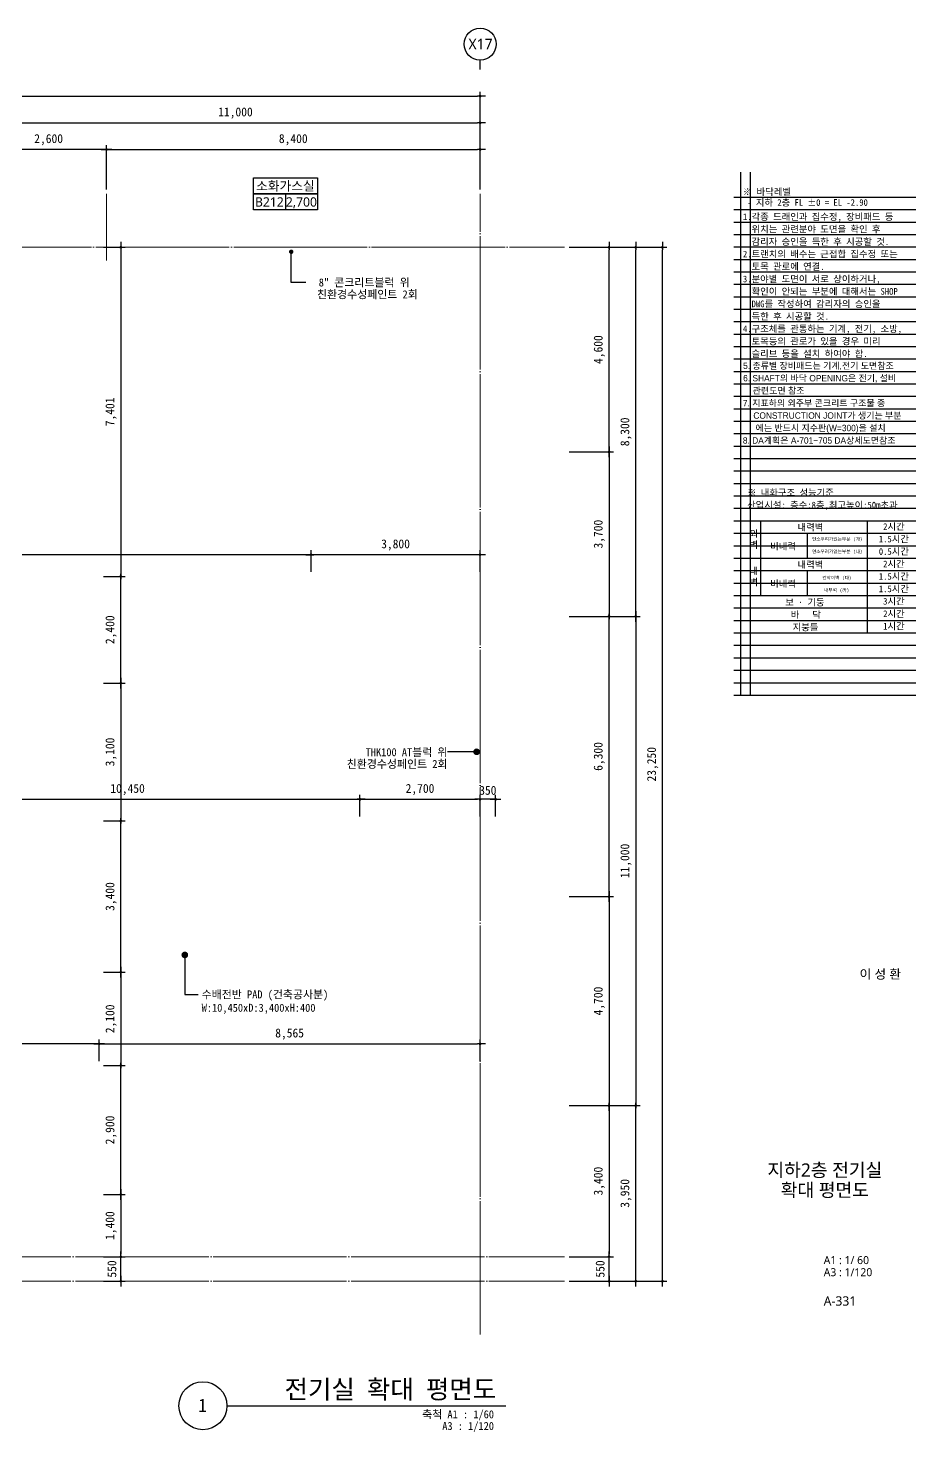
# Model space of a CAD drawing. Header units: inches. Extents: x 2004 to 150234, y 6875187 to 6994525.
# Drawn here: x 29472 to 49434, y 6962955 to 6994525 of the extents above; entities that cross this region are included whole.
import ezdxf
from ezdxf.enums import TextEntityAlignment as Align

# ---------------------------------------------------------------- set-up
doc = ezdxf.new("R2010")
doc.units = ezdxf.units.IN
doc.header["$MEASUREMENT"] = 0
doc.linetypes.add('CEN', pattern=[62, 60, -1, 0, -1])
doc.layers.get('0').update_dxf_attribs({"linetype": 'CONTINUOUS'})
for name, color, linetype, lineweight in [('A-AXIS-BUBL', 7, 'CONTINUOUS', 25), ('A-AXIS-LINE', 1, 'CEN', 15), ('A-BORD-TEXT', 3, 'CONTINUOUS', 25), ('A-DIMS', 7, 'CONTINUOUS', 25), ('A-MKXS-LEAD', 7, 'CONTINUOUS', 25), ('A-MKXX-NAME', 3, 'CONTINUOUS', 25), ('A-MKXX-SYMB', 7, 'CONTINUOUS', 25), ('A-XXXX-SYMB', 7, 'CONTINUOUS', 25), ('A-XXXX-TXT1', 3, 'CONTINUOUS', 25), ('A-XXXX-TXT2', 3, 'CONTINUOUS', 25)]:
    doc.layers.add(name, color=color, linetype=linetype, lineweight=lineweight)
doc.layers.add('A-XXXX-NPLT', color=144, linetype='CONTINUOUS', plot=False)
doc.layers.add('T', color=3, linetype='CONTINUOUS')
doc.styles.add('HY울릉도L', font='H2GTRE.TTF')
doc.styles.add('돋움체', font='')
doc.styles.add('돋음', font='')
doc.styles.add('맑은 고딕', font='malgun.ttf')
doc.styles.add('맑은고딕', font='malgun.ttf')
doc.styles.get('돋움체').set_extended_font_data('DotumChe')
doc.styles.get('돋음').set_extended_font_data('Dotum')
doc.dimstyles.new('CDIM', dxfattribs={"dimtxt": 2, "dimasz": 0.6, "dimexe": 1, "dimexo": 1, "dimgap": 1, "dimtad": 1, "dimdec": 0, "dimrnd": 0.5, "dimzin": 0, "dimdsep": 32, "dimlunit": 6, "dimtxsty": 'HY울릉도L', "dimblk1": '_CIDOT', "dimblk2": '_CIDOT', "dimsah": 1, "dimcen": 4.5, "dimclrd": 2, "dimclre": 2, "dimclrt": 7, "dimadec": 0, "dimazin": 0, "dimtfac": 1, "dimtdec": 0, "dimtix": 1, "dimtmove": 2, "dimatfit": 1, "dimldrblk": '_CIDOT', "dimfxl": 1, "dimtolj": 1, "dimtzin": 0, "dimlwd": -1, "dimarcsym": 0})

# ---------------------------------------------------------------- blocks, each defined once
blk = doc.blocks.new('NOTE')
at = {"layer": 'A-XXXX-NPLT'}
for p, q in [((1010660, 179733), (1010660, 175813)), ((1010734, 175813), (1010734, 179733)), ((1010610, 179546), (1011975, 179546)), ((1010610, 179453), (1011975, 179453)), ((1010610, 179359), (1011975, 179359)), ((1010610, 179266), (1011975, 179266)), ((1010610, 179173), (1011975, 179173)), ((1010610, 179079), (1011975, 179079)), ((1010610, 178986), (1011975, 178986)), ((1010610, 178893), (1011975, 178893)), ((1010610, 178799), (1011975, 178799)), ((1010610, 178706), (1011975, 178706)), ((1010610, 178613), (1011975, 178613)), ((1010610, 178519), (1011975, 178519)), ((1010610, 178426), (1011975, 178426)), ((1010610, 178333), (1011975, 178333)), ((1010610, 178239), (1011975, 178239)), ((1010610, 178146), (1011975, 178146)), ((1010610, 178053), (1011975, 178053)), ((1010610, 177959), (1011975, 177959)), ((1010610, 177866), (1011975, 177866)), ((1010610, 177773), (1011975, 177773)), ((1010610, 177679), (1011975, 177679)), ((1010610, 177586), (1011975, 177586)), ((1010610, 177493), (1011975, 177493)), ((1010610, 177399), (1011975, 177399)), ((1010610, 177306), (1011975, 177306)), ((1010610, 177213), (1011975, 177213)), ((1010610, 177119), (1011975, 177119)), ((1010610, 177026), (1011975, 177026)), ((1010610, 176933), (1011975, 176933)), ((1010610, 176839), (1011975, 176839)), ((1010610, 176746), (1011975, 176746)), ((1010610, 176653), (1011975, 176653)), ((1010610, 176559), (1011975, 176559)), ((1010610, 176466), (1011975, 176466)), ((1010610, 176373), (1011975, 176373)), ((1010610, 176279), (1011975, 176279)), ((1010610, 176186), (1011975, 176186)), ((1010610, 176093), (1011975, 176093)), ((1010610, 175999), (1011975, 175999)), ((1010610, 175906), (1011975, 175906)), ((1010610, 175813), (1011975, 175813))]:
    blk.add_line(p, q, dxfattribs=at)
blk = doc.blocks.new('_CIDOT')
at = {"color": 0, "linetype": 'ByBlock'}
blk.add_line((2, 0), (-1, 0), dxfattribs=at)
at = {"color": 0, "linetype": 'ByBlock', "const_width": 0.5}
blk.add_lwpolyline([(-0.25, 0, 1), (0.25, 0, 1)], format="xyb", close=True, dxfattribs=at)
blk = doc.blocks.new('*D8')
at = {"layer": 'A-DIMS', "lineweight": -2, "transparency": 16777216}
for p, q in [((7634, 6990895), (7634, 6993095)), ((39634, 6990895), (39634, 6993095))]:
    blk.add_line(p, q, dxfattribs=at)
at = {"layer": 'A-DIMS', "transparency": 16777216}
blk.add_line((7694, 6992995), (39574, 6992995), dxfattribs=at)
at = {"layer": 'A-DIMS', "transparency": 16777216, "xscale": 60, "yscale": 60, "zscale": 60, "rotation": 180}
blk.add_blockref('_CIDOT', (7634, 6992995), dxfattribs=at)
at = {"layer": 'A-DIMS', "transparency": 16777216, "xscale": 60, "yscale": 60, "zscale": 60}
blk.add_blockref('_CIDOT', (39634, 6992995), dxfattribs=at)
at = {"layer": 'A-DIMS', "color": 3, "transparency": 16777216, "insert": (23634, 6993214), "char_height": 200, "attachment_point": 5, "style": '돋움체'}
blk.add_mtext('\\A1;32,000', dxfattribs=at)
blk = doc.blocks.new('*D13')
at = {"layer": 'A-DIMS', "lineweight": -2, "transparency": 16777216}
for p, q in [((28634, 6990895), (28634, 6991895)), ((31234, 6990895), (31234, 6991895))]:
    blk.add_line(p, q, dxfattribs=at)
at = {"layer": 'A-DIMS', "transparency": 16777216}
blk.add_line((31174, 6991795), (28694, 6991795), dxfattribs=at)
at = {"layer": 'A-DIMS', "transparency": 16777216, "xscale": 60, "yscale": 60, "zscale": 60, "rotation": 180}
blk.add_blockref('_CIDOT', (28634, 6991795), dxfattribs=at)
at = {"layer": 'A-DIMS', "transparency": 16777216, "xscale": 60, "yscale": 60, "zscale": 60}
blk.add_blockref('_CIDOT', (31234, 6991795), dxfattribs=at)
at = {"layer": 'A-DIMS', "color": 3, "transparency": 16777216, "insert": (29934, 6992014), "char_height": 200, "attachment_point": 5, "style": '돋움체'}
blk.add_mtext('\\A1;2,600', dxfattribs=at)
blk = doc.blocks.new('*D14')
at = {"layer": 'A-DIMS', "lineweight": -2, "transparency": 16777216}
for p, q in [((31234, 6990895), (31234, 6991895)), ((39634, 6990895), (39634, 6991895))]:
    blk.add_line(p, q, dxfattribs=at)
at = {"layer": 'A-DIMS', "transparency": 16777216}
blk.add_line((31294, 6991795), (39574, 6991795), dxfattribs=at)
at = {"layer": 'A-DIMS', "transparency": 16777216, "xscale": 60, "yscale": 60, "zscale": 60, "rotation": 180}
blk.add_blockref('_CIDOT', (31234, 6991795), dxfattribs=at)
at = {"layer": 'A-DIMS', "transparency": 16777216, "xscale": 60, "yscale": 60, "zscale": 60}
blk.add_blockref('_CIDOT', (39634, 6991795), dxfattribs=at)
at = {"layer": 'A-DIMS', "color": 3, "transparency": 16777216, "insert": (35434, 6992014), "char_height": 200, "attachment_point": 5, "style": '돋움체'}
blk.add_mtext('\\A1;8,400', dxfattribs=at)
blk = doc.blocks.new('*D18')
at = {"layer": 'A-DIMS', "lineweight": -2, "transparency": 16777216}
for p, q in [((28634, 6990895), (28634, 6992495)), ((39634, 6990895), (39634, 6992495))]:
    blk.add_line(p, q, dxfattribs=at)
at = {"layer": 'A-DIMS', "transparency": 16777216}
blk.add_line((28694, 6992395), (39574, 6992395), dxfattribs=at)
at = {"layer": 'A-DIMS', "transparency": 16777216, "xscale": 60, "yscale": 60, "zscale": 60, "rotation": 180}
blk.add_blockref('_CIDOT', (28634, 6992395), dxfattribs=at)
at = {"layer": 'A-DIMS', "transparency": 16777216, "xscale": 60, "yscale": 60, "zscale": 60}
blk.add_blockref('_CIDOT', (39634, 6992395), dxfattribs=at)
at = {"layer": 'A-DIMS', "color": 3, "transparency": 16777216, "insert": (34134, 6992614), "char_height": 200, "attachment_point": 5, "style": '돋움체'}
blk.add_mtext('\\A1;11,000', dxfattribs=at)
blk = doc.blocks.new('*D36')
at = {"layer": 'A-DIMS', "lineweight": -2, "transparency": 16777216}
for p, q in [((31170, 6989595), (31657, 6989595)), ((31170, 6982195), (31657, 6982195))]:
    blk.add_line(p, q, dxfattribs=at)
at = {"layer": 'A-DIMS', "transparency": 16777216}
blk.add_line((31557, 6989535), (31557, 6982255), dxfattribs=at)
at = {"layer": 'A-DIMS', "transparency": 16777216, "xscale": 60, "yscale": 60, "zscale": 60}
for p, rotation in [((31557, 6989595), 90), ((31557, 6982195), 270)]:
    blk.add_blockref('_CIDOT', p, dxfattribs=dict(at, rotation=rotation))
at = {"layer": 'A-DIMS', "color": 3, "transparency": 16777216, "insert": (31338, 6985895), "char_height": 200, "attachment_point": 5, "rotation": 90, "style": '돋움체'}
blk.add_mtext('\\A1;7,401', dxfattribs=at)
blk = doc.blocks.new('*D37')
at = {"layer": 'A-DIMS', "lineweight": -2, "transparency": 16777216}
for p, q in [((31170, 6982195), (31657, 6982195)), ((31170, 6979795), (31657, 6979795))]:
    blk.add_line(p, q, dxfattribs=at)
at = {"layer": 'A-DIMS', "transparency": 16777216}
blk.add_line((31557, 6979855), (31557, 6982135), dxfattribs=at)
at = {"layer": 'A-DIMS', "transparency": 16777216, "xscale": 60, "yscale": 60, "zscale": 60}
for p, rotation in [((31557, 6982195), 90), ((31557, 6979795), 270)]:
    blk.add_blockref('_CIDOT', p, dxfattribs=dict(at, rotation=rotation))
at = {"layer": 'A-DIMS', "color": 3, "transparency": 16777216, "insert": (31338, 6980995), "char_height": 200, "attachment_point": 5, "rotation": 90, "style": '돋움체'}
blk.add_mtext('\\A1;2,400', dxfattribs=at)
blk = doc.blocks.new('*D38')
at = {"layer": 'A-DIMS', "lineweight": -2, "transparency": 16777216}
for p, q in [((31170, 6979795), (31657, 6979795)), ((31170, 6976695), (31657, 6976695))]:
    blk.add_line(p, q, dxfattribs=at)
at = {"layer": 'A-DIMS', "transparency": 16777216}
blk.add_line((31557, 6979735), (31557, 6976755), dxfattribs=at)
at = {"layer": 'A-DIMS', "transparency": 16777216, "xscale": 60, "yscale": 60, "zscale": 60}
for p, rotation in [((31557, 6979795), 90), ((31557, 6976695), 270)]:
    blk.add_blockref('_CIDOT', p, dxfattribs=dict(at, rotation=rotation))
at = {"layer": 'A-DIMS', "color": 3, "transparency": 16777216, "insert": (31338, 6978245), "char_height": 200, "attachment_point": 5, "rotation": 90, "style": '돋움체'}
blk.add_mtext('\\A1;3,100', dxfattribs=at)
blk = doc.blocks.new('*D39')
at = {"layer": 'A-DIMS', "lineweight": -2, "transparency": 16777216}
for p, q in [((31170, 6976695), (31657, 6976695)), ((31170, 6973295), (31657, 6973295))]:
    blk.add_line(p, q, dxfattribs=at)
at = {"layer": 'A-DIMS', "transparency": 16777216}
blk.add_line((31557, 6973355), (31557, 6976635), dxfattribs=at)
at = {"layer": 'A-DIMS', "transparency": 16777216, "xscale": 60, "yscale": 60, "zscale": 60}
for p, rotation in [((31557, 6976695), 90), ((31557, 6973295), 270)]:
    blk.add_blockref('_CIDOT', p, dxfattribs=dict(at, rotation=rotation))
at = {"layer": 'A-DIMS', "color": 3, "transparency": 16777216, "insert": (31338, 6974995), "char_height": 200, "attachment_point": 5, "rotation": 90, "style": '돋움체'}
blk.add_mtext('\\A1;3,400', dxfattribs=at)
blk = doc.blocks.new('*D40')
at = {"layer": 'A-DIMS', "lineweight": -2, "transparency": 16777216}
for p, q in [((31170, 6973295), (31657, 6973295)), ((31170, 6971195), (31657, 6971195))]:
    blk.add_line(p, q, dxfattribs=at)
at = {"layer": 'A-DIMS', "transparency": 16777216}
blk.add_line((31557, 6973235), (31557, 6971255), dxfattribs=at)
at = {"layer": 'A-DIMS', "transparency": 16777216, "xscale": 60, "yscale": 60, "zscale": 60}
for p, rotation in [((31557, 6973295), 90), ((31557, 6971195), 270)]:
    blk.add_blockref('_CIDOT', p, dxfattribs=dict(at, rotation=rotation))
at = {"layer": 'A-DIMS', "color": 3, "transparency": 16777216, "insert": (31338, 6972245), "char_height": 200, "attachment_point": 5, "rotation": 90, "style": '돋움체'}
blk.add_mtext('\\A1;2,100', dxfattribs=at)
blk = doc.blocks.new('*D41')
at = {"layer": 'A-DIMS', "lineweight": -2, "transparency": 16777216}
for p, q in [((31170, 6971195), (31657, 6971195)), ((31170, 6968295), (31657, 6968295))]:
    blk.add_line(p, q, dxfattribs=at)
at = {"layer": 'A-DIMS', "transparency": 16777216}
blk.add_line((31557, 6968355), (31557, 6971135), dxfattribs=at)
at = {"layer": 'A-DIMS', "transparency": 16777216, "xscale": 60, "yscale": 60, "zscale": 60}
for p, rotation in [((31557, 6971195), 90), ((31557, 6968295), 270)]:
    blk.add_blockref('_CIDOT', p, dxfattribs=dict(at, rotation=rotation))
at = {"layer": 'A-DIMS', "color": 3, "transparency": 16777216, "insert": (31338, 6969745), "char_height": 200, "attachment_point": 5, "rotation": 90, "style": '돋움체'}
blk.add_mtext('\\A1;2,900', dxfattribs=at)
blk = doc.blocks.new('*D42')
at = {"layer": 'A-DIMS', "lineweight": -2, "transparency": 16777216}
for p, q in [((31170, 6968295), (31657, 6968295)), ((31170, 6966895), (31657, 6966895))]:
    blk.add_line(p, q, dxfattribs=at)
at = {"layer": 'A-DIMS', "transparency": 16777216}
blk.add_line((31557, 6968235), (31557, 6966955), dxfattribs=at)
at = {"layer": 'A-DIMS', "transparency": 16777216, "xscale": 60, "yscale": 60, "zscale": 60}
for p, rotation in [((31557, 6968295), 90), ((31557, 6966895), 270)]:
    blk.add_blockref('_CIDOT', p, dxfattribs=dict(at, rotation=rotation))
at = {"layer": 'A-DIMS', "color": 3, "transparency": 16777216, "insert": (31338, 6967595), "char_height": 200, "attachment_point": 5, "rotation": 90, "style": '돋움체'}
blk.add_mtext('\\A1;1,400', dxfattribs=at)
blk = doc.blocks.new('*D43')
at = {"layer": 'A-DIMS', "lineweight": -2, "transparency": 16777216}
for p, q in [((10234, 6982295), (10234, 6982782)), ((35834, 6982295), (35834, 6982782))]:
    blk.add_line(p, q, dxfattribs=at)
at = {"layer": 'A-DIMS', "transparency": 16777216}
blk.add_line((35774, 6982682), (10294, 6982682), dxfattribs=at)
at = {"layer": 'A-DIMS', "transparency": 16777216, "xscale": 60, "yscale": 60, "zscale": 60, "rotation": 180}
blk.add_blockref('_CIDOT', (10234, 6982682), dxfattribs=at)
at = {"layer": 'A-DIMS', "transparency": 16777216, "xscale": 60, "yscale": 60, "zscale": 60}
blk.add_blockref('_CIDOT', (35834, 6982682), dxfattribs=at)
at = {"layer": 'A-DIMS', "color": 3, "transparency": 16777216, "insert": (23034, 6982901), "char_height": 200, "attachment_point": 5, "style": '돋움체'}
blk.add_mtext('\\A1;25,600', dxfattribs=at)
blk = doc.blocks.new('*D44')
at = {"layer": 'A-DIMS', "lineweight": -2, "transparency": 16777216}
for p, q in [((35834, 6982295), (35834, 6982782)), ((39634, 6982295), (39634, 6982782))]:
    blk.add_line(p, q, dxfattribs=at)
at = {"layer": 'A-DIMS', "transparency": 16777216}
blk.add_line((39574, 6982682), (35894, 6982682), dxfattribs=at)
at = {"layer": 'A-DIMS', "transparency": 16777216, "xscale": 60, "yscale": 60, "zscale": 60, "rotation": 180}
blk.add_blockref('_CIDOT', (35834, 6982682), dxfattribs=at)
at = {"layer": 'A-DIMS', "transparency": 16777216, "xscale": 60, "yscale": 60, "zscale": 60}
blk.add_blockref('_CIDOT', (39634, 6982682), dxfattribs=at)
at = {"layer": 'A-DIMS', "color": 3, "transparency": 16777216, "insert": (37734, 6982901), "char_height": 200, "attachment_point": 5, "style": '돋움체'}
blk.add_mtext('\\A1;3,800', dxfattribs=at)
blk = doc.blocks.new('*D46')
at = {"layer": 'A-DIMS', "lineweight": -2, "transparency": 16777216}
for p, q in [((10919, 6971295), (10919, 6971782)), ((31069, 6971295), (31069, 6971782))]:
    blk.add_line(p, q, dxfattribs=at)
at = {"layer": 'A-DIMS', "transparency": 16777216}
blk.add_line((31009, 6971682), (10979, 6971682), dxfattribs=at)
at = {"layer": 'A-DIMS', "transparency": 16777216, "xscale": 60, "yscale": 60, "zscale": 60, "rotation": 180}
blk.add_blockref('_CIDOT', (10919, 6971682), dxfattribs=at)
at = {"layer": 'A-DIMS', "transparency": 16777216, "xscale": 60, "yscale": 60, "zscale": 60}
blk.add_blockref('_CIDOT', (31069, 6971682), dxfattribs=at)
at = {"layer": 'A-DIMS', "color": 3, "transparency": 16777216, "insert": (20994, 6971901), "char_height": 200, "attachment_point": 5, "style": '돋움체'}
blk.add_mtext('\\A1;20,150', dxfattribs=at)
blk = doc.blocks.new('*D47')
at = {"layer": 'A-DIMS', "lineweight": -2, "transparency": 16777216}
for p, q in [((31069, 6971295), (31069, 6971782)), ((39634, 6971295), (39634, 6971782))]:
    blk.add_line(p, q, dxfattribs=at)
at = {"layer": 'A-DIMS', "transparency": 16777216}
blk.add_line((31129, 6971682), (39574, 6971682), dxfattribs=at)
at = {"layer": 'A-DIMS', "transparency": 16777216, "xscale": 60, "yscale": 60, "zscale": 60, "rotation": 180}
blk.add_blockref('_CIDOT', (31069, 6971682), dxfattribs=at)
at = {"layer": 'A-DIMS', "transparency": 16777216, "xscale": 60, "yscale": 60, "zscale": 60}
blk.add_blockref('_CIDOT', (39634, 6971682), dxfattribs=at)
at = {"layer": 'A-DIMS', "color": 3, "transparency": 16777216, "insert": (35352, 6971901), "char_height": 200, "attachment_point": 5, "style": '돋움체'}
blk.add_mtext('\\A1;8,565', dxfattribs=at)
blk = doc.blocks.new('*D113')
at = {"layer": 'A-DIMS', "lineweight": -2, "transparency": 16777216}
for p, q in [((39634, 6976795), (39634, 6977282)), ((39984, 6976795), (39984, 6977282))]:
    blk.add_line(p, q, dxfattribs=at)
at = {"layer": 'A-DIMS', "transparency": 16777216}
for p, q in [((39574, 6977182), (39514, 6977182)), ((39984, 6977182), (39634, 6977182)), ((40044, 6977182), (40104, 6977182))]:
    blk.add_line(p, q, dxfattribs=at)
at = {"layer": 'A-DIMS', "transparency": 16777216, "xscale": 60, "yscale": 60, "zscale": 60}
blk.add_blockref('_CIDOT', (39634, 6977182), dxfattribs=at)
at = {"layer": 'A-DIMS', "transparency": 16777216, "xscale": 60, "yscale": 60, "zscale": 60, "rotation": 180}
blk.add_blockref('_CIDOT', (39984, 6977182), dxfattribs=at)
at = {"layer": 'A-DIMS', "color": 3, "transparency": 16777216, "insert": (39809, 6977382), "char_height": 200, "attachment_point": 5, "style": '돋움체'}
blk.add_mtext('\\A1;350', dxfattribs=at)
blk = doc.blocks.new('*D114')
at = {"layer": 'A-DIMS', "lineweight": -2, "transparency": 16777216}
for p, q in [((31170, 6966895), (31657, 6966895)), ((31170, 6966345), (31657, 6966345))]:
    blk.add_line(p, q, dxfattribs=at)
at = {"layer": 'A-DIMS', "transparency": 16777216}
for p, q in [((31557, 6966955), (31557, 6967015)), ((31557, 6966345), (31557, 6966895)), ((31557, 6966285), (31557, 6966225))]:
    blk.add_line(p, q, dxfattribs=at)
at = {"layer": 'A-DIMS', "transparency": 16777216, "xscale": 60, "yscale": 60, "zscale": 60}
for p, rotation in [((31557, 6966895), 270), ((31557, 6966345), 90)]:
    blk.add_blockref('_CIDOT', p, dxfattribs=dict(at, rotation=rotation))
at = {"layer": 'A-DIMS', "color": 3, "transparency": 16777216, "insert": (31357, 6966620), "char_height": 200, "attachment_point": 5, "rotation": 90, "style": '돋움체'}
blk.add_mtext('\\A1;550', dxfattribs=at)
blk = doc.blocks.new('*D184')
at = {"layer": 'A-DIMS', "lineweight": -2, "transparency": 16777216}
for p, q in [((41634, 6989595), (43234, 6989595)), ((41634, 6981295), (43234, 6981295))]:
    blk.add_line(p, q, dxfattribs=at)
at = {"layer": 'A-DIMS', "transparency": 16777216}
blk.add_line((43134, 6981355), (43134, 6989535), dxfattribs=at)
at = {"layer": 'A-DIMS', "transparency": 16777216, "xscale": 60, "yscale": 60, "zscale": 60}
for p, rotation in [((43134, 6989595), 90), ((43134, 6981295), 270)]:
    blk.add_blockref('_CIDOT', p, dxfattribs=dict(at, rotation=rotation))
at = {"layer": 'A-DIMS', "color": 3, "transparency": 16777216, "insert": (42915, 6985445), "char_height": 200, "attachment_point": 5, "rotation": 90, "style": '돋움체'}
blk.add_mtext('\\A1;8,300', dxfattribs=at)
blk = doc.blocks.new('*D180')
at = {"layer": 'A-DIMS', "lineweight": -2, "transparency": 16777216}
for p, q in [((41634, 6984995), (42634, 6984995)), ((41634, 6981295), (42634, 6981295))]:
    blk.add_line(p, q, dxfattribs=at)
at = {"layer": 'A-DIMS', "transparency": 16777216}
blk.add_line((42534, 6984935), (42534, 6981355), dxfattribs=at)
at = {"layer": 'A-DIMS', "transparency": 16777216, "xscale": 60, "yscale": 60, "zscale": 60}
for p, rotation in [((42534, 6984995), 90), ((42534, 6981295), 270)]:
    blk.add_blockref('_CIDOT', p, dxfattribs=dict(at, rotation=rotation))
at = {"layer": 'A-DIMS', "color": 3, "transparency": 16777216, "insert": (42315, 6983145), "char_height": 200, "attachment_point": 5, "rotation": 90, "style": '돋움체'}
blk.add_mtext('\\A1;3,700', dxfattribs=at)
blk = doc.blocks.new('*D181')
at = {"layer": 'A-DIMS', "lineweight": -2, "transparency": 16777216}
for p, q in [((41634, 6981295), (42634, 6981295)), ((41634, 6974995), (42634, 6974995))]:
    blk.add_line(p, q, dxfattribs=at)
at = {"layer": 'A-DIMS', "transparency": 16777216}
blk.add_line((42534, 6975055), (42534, 6981235), dxfattribs=at)
at = {"layer": 'A-DIMS', "transparency": 16777216, "xscale": 60, "yscale": 60, "zscale": 60}
for p, rotation in [((42534, 6981295), 90), ((42534, 6974995), 270)]:
    blk.add_blockref('_CIDOT', p, dxfattribs=dict(at, rotation=rotation))
at = {"layer": 'A-DIMS', "color": 3, "transparency": 16777216, "insert": (42315, 6978145), "char_height": 200, "attachment_point": 5, "rotation": 90, "style": '돋움체'}
blk.add_mtext('\\A1;6,300', dxfattribs=at)
blk = doc.blocks.new('*D182')
at = {"layer": 'A-DIMS', "lineweight": -2, "transparency": 16777216}
for p, q in [((41634, 6974995), (42634, 6974995)), ((41634, 6970295), (42634, 6970295))]:
    blk.add_line(p, q, dxfattribs=at)
at = {"layer": 'A-DIMS', "transparency": 16777216}
blk.add_line((42534, 6974935), (42534, 6970355), dxfattribs=at)
at = {"layer": 'A-DIMS', "transparency": 16777216, "xscale": 60, "yscale": 60, "zscale": 60}
for p, rotation in [((42534, 6974995), 90), ((42534, 6970295), 270)]:
    blk.add_blockref('_CIDOT', p, dxfattribs=dict(at, rotation=rotation))
at = {"layer": 'A-DIMS', "color": 3, "transparency": 16777216, "insert": (42315, 6972645), "char_height": 200, "attachment_point": 5, "rotation": 90, "style": '돋움체'}
blk.add_mtext('\\A1;4,700', dxfattribs=at)
blk = doc.blocks.new('*D183')
at = {"layer": 'A-DIMS', "lineweight": -2, "transparency": 16777216}
for p, q in [((41634, 6966895), (42634, 6966895)), ((41634, 6966345), (42634, 6966345))]:
    blk.add_line(p, q, dxfattribs=at)
at = {"layer": 'A-DIMS', "transparency": 16777216}
for p, q in [((42534, 6966955), (42534, 6967015)), ((42534, 6966345), (42534, 6966895)), ((42534, 6966285), (42534, 6966225))]:
    blk.add_line(p, q, dxfattribs=at)
at = {"layer": 'A-DIMS', "transparency": 16777216, "xscale": 60, "yscale": 60, "zscale": 60}
for p, rotation in [((42534, 6966895), 270), ((42534, 6966345), 90)]:
    blk.add_blockref('_CIDOT', p, dxfattribs=dict(at, rotation=rotation))
at = {"layer": 'A-DIMS', "color": 3, "transparency": 16777216, "insert": (42334, 6966620), "char_height": 200, "attachment_point": 5, "rotation": 90, "style": '돋움체'}
blk.add_mtext('\\A1;550', dxfattribs=at)
blk = doc.blocks.new('*D178')
at = {"layer": 'A-DIMS', "lineweight": -2, "transparency": 16777216}
for p, q in [((41634, 6981295), (43234, 6981295)), ((41634, 6970295), (43234, 6970295))]:
    blk.add_line(p, q, dxfattribs=at)
at = {"layer": 'A-DIMS', "transparency": 16777216}
blk.add_line((43134, 6981235), (43134, 6970355), dxfattribs=at)
at = {"layer": 'A-DIMS', "transparency": 16777216, "xscale": 60, "yscale": 60, "zscale": 60}
for p, rotation in [((43134, 6981295), 90), ((43134, 6970295), 270)]:
    blk.add_blockref('_CIDOT', p, dxfattribs=dict(at, rotation=rotation))
at = {"layer": 'A-DIMS', "color": 3, "transparency": 16777216, "insert": (42915, 6975795), "char_height": 200, "attachment_point": 5, "rotation": 90, "style": '돋움체'}
blk.add_mtext('\\A1;11,000', dxfattribs=at)
blk = doc.blocks.new('*D179')
at = {"layer": 'A-DIMS', "lineweight": -2, "transparency": 16777216}
for p, q in [((41634, 6970295), (43234, 6970295)), ((41634, 6966345), (43234, 6966345))]:
    blk.add_line(p, q, dxfattribs=at)
at = {"layer": 'A-DIMS', "transparency": 16777216}
blk.add_line((43134, 6966405), (43134, 6970235), dxfattribs=at)
at = {"layer": 'A-DIMS', "transparency": 16777216, "xscale": 60, "yscale": 60, "zscale": 60}
for p, rotation in [((43134, 6970295), 90), ((43134, 6966345), 270)]:
    blk.add_blockref('_CIDOT', p, dxfattribs=dict(at, rotation=rotation))
at = {"layer": 'A-DIMS', "color": 3, "transparency": 16777216, "insert": (42915, 6968320), "char_height": 200, "attachment_point": 5, "rotation": 90, "style": '돋움체'}
blk.add_mtext('\\A1;3,950', dxfattribs=at)
blk = doc.blocks.new('*D176')
at = {"layer": 'A-DIMS', "lineweight": -2, "transparency": 16777216}
for p, q in [((41634, 6989595), (42634, 6989595)), ((41634, 6984995), (42634, 6984995))]:
    blk.add_line(p, q, dxfattribs=at)
at = {"layer": 'A-DIMS', "transparency": 16777216}
blk.add_line((42534, 6985055), (42534, 6989535), dxfattribs=at)
at = {"layer": 'A-DIMS', "transparency": 16777216, "xscale": 60, "yscale": 60, "zscale": 60}
for p, rotation in [((42534, 6989595), 90), ((42534, 6984995), 270)]:
    blk.add_blockref('_CIDOT', p, dxfattribs=dict(at, rotation=rotation))
at = {"layer": 'A-DIMS', "color": 3, "transparency": 16777216, "insert": (42315, 6987295), "char_height": 200, "attachment_point": 5, "rotation": 90, "style": '돋움체'}
blk.add_mtext('\\A1;4,600', dxfattribs=at)
blk = doc.blocks.new('*D177')
at = {"layer": 'A-DIMS', "lineweight": -2, "transparency": 16777216}
for p, q in [((41634, 6970295), (42634, 6970295)), ((41634, 6966895), (42634, 6966895))]:
    blk.add_line(p, q, dxfattribs=at)
at = {"layer": 'A-DIMS', "transparency": 16777216}
blk.add_line((42534, 6970235), (42534, 6966955), dxfattribs=at)
at = {"layer": 'A-DIMS', "transparency": 16777216, "xscale": 60, "yscale": 60, "zscale": 60}
for p, rotation in [((42534, 6970295), 90), ((42534, 6966895), 270)]:
    blk.add_blockref('_CIDOT', p, dxfattribs=dict(at, rotation=rotation))
at = {"layer": 'A-DIMS', "color": 3, "transparency": 16777216, "insert": (42315, 6968595), "char_height": 200, "attachment_point": 5, "rotation": 90, "style": '돋움체'}
blk.add_mtext('\\A1;3,400', dxfattribs=at)
blk = doc.blocks.new('*D185')
at = {"layer": 'A-DIMS', "lineweight": -2, "transparency": 16777216}
for p, q in [((41634, 6989595), (43834, 6989595)), ((41634, 6966345), (43834, 6966345))]:
    blk.add_line(p, q, dxfattribs=at)
at = {"layer": 'A-DIMS', "transparency": 16777216}
blk.add_line((43734, 6966405), (43734, 6989535), dxfattribs=at)
at = {"layer": 'A-DIMS', "transparency": 16777216, "xscale": 60, "yscale": 60, "zscale": 60}
for p, rotation in [((43734, 6989595), 90), ((43734, 6966345), 270)]:
    blk.add_blockref('_CIDOT', p, dxfattribs=dict(at, rotation=rotation))
at = {"layer": 'A-DIMS', "color": 3, "transparency": 16777216, "insert": (43515, 6977970), "char_height": 200, "attachment_point": 5, "rotation": 90, "style": '돋움체'}
blk.add_mtext('\\A1;23,250', dxfattribs=at)
blk = doc.blocks.new('*D299')
at = {"layer": 'A-DIMS', "lineweight": -2, "transparency": 16777216}
for p, q in [((26484, 6976795), (26484, 6977282)), ((36934, 6976795), (36934, 6977282))]:
    blk.add_line(p, q, dxfattribs=at)
at = {"layer": 'A-DIMS', "transparency": 16777216}
blk.add_line((26544, 6977182), (36874, 6977182), dxfattribs=at)
at = {"layer": 'A-DIMS', "transparency": 16777216, "xscale": 60, "yscale": 60, "zscale": 60, "rotation": 180}
blk.add_blockref('_CIDOT', (26484, 6977182), dxfattribs=at)
at = {"layer": 'A-DIMS', "transparency": 16777216, "xscale": 60, "yscale": 60, "zscale": 60}
blk.add_blockref('_CIDOT', (36934, 6977182), dxfattribs=at)
at = {"layer": 'A-DIMS', "color": 3, "transparency": 16777216, "insert": (31709, 6977401), "char_height": 200, "attachment_point": 5, "style": '돋움체'}
blk.add_mtext('\\A1;10,450', dxfattribs=at)
blk = doc.blocks.new('*D300')
at = {"layer": 'A-DIMS', "lineweight": -2, "transparency": 16777216}
for p, q in [((36934, 6976795), (36934, 6977282)), ((39634, 6976795), (39634, 6977282))]:
    blk.add_line(p, q, dxfattribs=at)
at = {"layer": 'A-DIMS', "transparency": 16777216}
blk.add_line((36994, 6977182), (39574, 6977182), dxfattribs=at)
at = {"layer": 'A-DIMS', "transparency": 16777216, "xscale": 60, "yscale": 60, "zscale": 60, "rotation": 180}
blk.add_blockref('_CIDOT', (36934, 6977182), dxfattribs=at)
at = {"layer": 'A-DIMS', "transparency": 16777216, "xscale": 60, "yscale": 60, "zscale": 60}
blk.add_blockref('_CIDOT', (39634, 6977182), dxfattribs=at)
at = {"layer": 'A-DIMS', "color": 3, "transparency": 16777216, "insert": (38284, 6977401), "char_height": 200, "attachment_point": 5, "style": '돋움체'}
blk.add_mtext('\\A1;2,700', dxfattribs=at)

msp = doc.modelspace()

# ---------------------------------------------------------------- linework, layer by layer
for points in [[(35714.8, 6988804.9), (35389.1, 6988804.9), (35389.1, 6989499.8)], [(45639, 6983444.8), (49434, 6983444.8)], [(45939, 6983444.8), (45939, 6981764.8)], [(48339, 6983444.8), (48339, 6980924.8)], [(45939, 6983164.8), (49434, 6983164.8)], [(46989, 6983164.8), (46989, 6982604.8)], [(46989, 6982884.8), (49434, 6982884.8)], [(45639, 6982604.8), (49434, 6982604.8)], [(45939, 6982324.8), (49434, 6982324.8)], [(46989, 6982324.8), (46989, 6981764.8)], [(46989, 6982044.8), (49434, 6982044.8)], [(45639, 6981764.8), (49434, 6981764.8)], [(45639, 6981484.8), (49434, 6981484.8)], [(45639, 6981204.8), (49434, 6981204.8)], [(45639, 6980924.8), (49434, 6980924.8)]]:
    msp.add_lwpolyline(points)
at = {"layer": 'A-AXIS-BUBL', "ltscale": 0.2}
msp.add_line((39634, 6993595.3), (39634, 6993805.3), dxfattribs=at)
msp.add_circle((39637.5, 6994165.3), 360, dxfattribs=at)
at = {"layer": 'A-AXIS-LINE', "ltscale": 50}
for p, q in [((31234, 6990795.3), (31234, 6989295.3)), ((39634, 6965145.3), (39634, 6990795.3)), ((6195.6, 6989595.3), (41534, 6989595.3)), ((5734, 6966895.3), (41534, 6966895.3)), ((5734, 6966345.3), (41534, 6966345.3))]:
    msp.add_line(p, q, dxfattribs=at)
at = {"layer": 'A-MKXS-LEAD'}
for p, q in [((39556.8, 6978249.5), (38902.3, 6978249.5)), ((32995.9, 6973682.7), (32995.9, 6972793.6)), ((32995.9, 6972793.6), (33295.9, 6972793.6))]:
    msp.add_line(p, q, dxfattribs=at)
for points, const_width in [([(35362.9, 6989492.8, -1), (35412.7, 6989497.7, -1)], 48), ([(39594.3, 6978249.5, 1), (39519.3, 6978249.5, 1)], 75), ([(32995.9, 6973720.2, -1), (32995.9, 6973645.2, -1)], 75)]:
    msp.add_lwpolyline(points, format="xyb", close=True, dxfattribs=dict(at, const_width=const_width))
at = {"layer": 'A-MKXX-SYMB'}
msp.add_line((35257.4, 6990795.3), (35257.4, 6990435.3), dxfattribs=at)
for points in [[(35977.4, 6990795.3), (34537.4, 6990795.3), (34537.4, 6991155.3), (35977.4, 6991155.3)], [(35977.4, 6990435.3), (34537.4, 6990435.3), (34537.4, 6990795.3), (35977.4, 6990795.3)]]:
    msp.add_lwpolyline(points, close=True, dxfattribs=at)
at = {"layer": 'A-XXXX-SYMB'}
msp.add_line((33941.8, 6963545.3), (40212.3, 6963545.3), dxfattribs=at)
msp.add_circle((33401.8, 6963545.3), 540, dxfattribs=at)

# ---------------------------------------------------------------- block references
at = {"layer": 'A-XXXX-TXT1', "xscale": 3, "yscale": 3, "zscale": 3}
msp.add_blockref('NOTE', (-2986490.4, 6452086.6), dxfattribs=at)

# ---------------------------------------------------------------- texts
at = {"layer": 'A-BORD-TEXT', "style": '맑은고딕'}
msp.add_text('이 성 환', height=210, dxfattribs=at).set_placement((49099.4, 6973146.6), align=Align.RIGHT)
for s, p in [('지하2층 전기실', (47386.5, 6968844.8)), ('확대 평면도', (47386.5, 6968394.8))]:
    msp.add_text(s, height=300, dxfattribs=at).set_placement(p, align=Align.MIDDLE_CENTER)
at = {"layer": 'A-MKXX-NAME', "style": '맑은고딕'}
for s, p in [('소화가스실', (35257.4, 6990975.3)), ('B212', (34897.4, 6990615.3)), ('2,700', (35617.4, 6990615.3))]:
    msp.add_text(s, height=210, dxfattribs=at).set_placement(p, align=Align.MIDDLE_CENTER)
at = {"layer": 'A-MKXX-NAME', "style": '돋움체'}
for s, p in [('※ 바닥레벨', (45544.7, 6990768.1)), (' - 지하 2층 FL %%P0 = EL -2.90', (45544.7, 6990528.1))]:
    msp.add_text(s, height=150, dxfattribs=at).set_placement(p)
at = {"layer": 'A-XXXX-TXT1', "style": '맑은고딕'}
for s, height, p in [('A1 : 1/ 60', 180, (47360.7, 6966729.4)), ('A3 : 1/120', 180, (47360.7, 6966457.3)), ('A-331', 210, (47360.7, 6965795.2))]:
    msp.add_text(s, height=height, dxfattribs=at).set_placement(p)
at = {"layer": 'A-XXXX-TXT1', "style": '돋움체'}
msp.add_text('전기실 확대 평면도', height=420, dxfattribs=at).set_placement((39998, 6963579.3), align=Align.BOTTOM_RIGHT)
msp.add_text('1', height=300, dxfattribs=at).set_placement((33394.9, 6963551.7), align=Align.MIDDLE)
for s, p in [('축척 A1 : 1/60', (39947.4, 6963441.9)), ('A3 : 1/120', (39947.4, 6963179.2))]:
    msp.add_text(s, height=180, dxfattribs=at).set_placement(p, align=Align.TOP_RIGHT)
at = {"layer": 'A-XXXX-TXT2', "ltscale": 0.2, "style": '맑은고딕'}
msp.add_text('X17', height=240, dxfattribs=at).set_placement((39644.2, 6994165.5), align=Align.MIDDLE_CENTER)
at = {"layer": 'A-XXXX-TXT2', "style": '돋움체'}
for s, height, p in [('1.각종 드래인과 집수정, 장비패드 등', 150, (45544.7, 6990283.1)), ('  위치는 관련분야 도면을 확인 후', 150, (45544.7, 6990003.1)), ('  감리자 승인을 득한 후 시공할 것.', 150, (45544.7, 6989723.1)), ('2.트랜치의 배수는 근접합 집수정 또는', 150, (45544.7, 6989443.1)), ('3.분야별 도면이 서로 상이하거나, ', 150, (45544.7, 6988883.1)), ('  토목 관로에 연결.', 150, (45544.7, 6989163.1)), ('  확인이 안되는 부분에 대해서는 SHOP', 150, (45544.7, 6988603.1)), ('  DWG를 작성하여 감리자의 승인을', 150, (45544.7, 6988323.1)), ('  득한 후 시공할 것.', 150, (45544.7, 6988043.1)), ('4.구조체를 관통하는 기계, 전기, 소방,', 150, (45544.7, 6987763.1)), ('  토목등의 관로가 있을 경우 미리', 150, (45544.7, 6987483.1)), ('  슬리브 등을 설치 하여야 함.', 150, (45544.7, 6987203.1)), ('산업시설: 층수:8층,최고높이:50m초과', 150, (45639, 6983799.8)), ('※ 내화구조 성능기준', 150, (45639, 6984079.8)), ('수배전반 PAD (건축공사분)', 180, (33374.8, 6972793.6)), ('W:10,450xD:3,400xH:400', 180, (33374.8, 6972493.6))]:
    msp.add_text(s, height=height, dxfattribs=at).set_placement(p, align=Align.MIDDLE_LEFT)
for s, p in [('친환경수성페인트 2회', (38233.3, 6988537.4)), ('8" 콘크리트블럭 위', (38053.2, 6988804.9)), ('THK100 AT블럭 위', (38902.3, 6978241.8)), ('친환경수성페인트 2회', (38902.3, 6977976.2))]:
    msp.add_text(s, height=180, dxfattribs=at).set_placement(p, align=Align.MIDDLE_RIGHT)
for s, height, p in [('내력벽', 150, (47062, 6983299.8)), ('2시간', 150, (48939, 6983314.8)), ('비내력', 150, (46447, 6982869.8)), ('연소우려가있는부분 (가)', 75, (47664.6, 6983034.8)), ('1.5시간', 150, (48939, 6983034.8)), ('연소우려가없는부분 (나)', 75, (47664.6, 6982754.8)), ('0.5시간', 150, (48939, 6982754.8)), ('내력벽', 150, (47062, 6982459.8)), ('2시간', 150, (48939, 6982474.8)), ('비내력', 150, (46447, 6982029.8)), ('간막이벽 (다)', 75, (47658.8, 6982164.8)), ('1.5시간', 150, (48939, 6982194.8)), ('1.5시간', 150, (48939, 6981914.8)), ('보 · 기둥', 150, (46938.9, 6981612.3)), ('내부벽 (라)', 75, (47651.6, 6981884.8)), ('3시간', 150, (48939, 6981634.8)), ('바   닥', 150, (46957.9, 6981332.3)), ('2시간', 150, (48939, 6981354.8)), ('지붕틀', 150, (46952.2, 6981052.3)), ('1시간', 150, (48939, 6981074.8))]:
    msp.add_text(s, height=height, dxfattribs=at).set_placement(p, align=Align.MIDDLE_CENTER)
at = {"layer": 'A-XXXX-TXT2', "char_height": 150, "attachment_point": 5, "style": '맑은 고딕'}
for s, width, insert in [('{\\fDotumChe|b0|i0|c129|p49;외\\P벽}', 996.018, (45788.7, 6983022.2)), ('{\\fDotumChe|b0|i0|c129|p49;내\\P벽}', 1000, (45789, 6982182.2))]:
    msp.add_mtext_dynamic_manual_height_columns(s, width=width, gutter_width=5000, heights=[0], dxfattribs=dict(at, insert=insert))
at = {"layer": 'T', "style": '돋음'}
for s, p in [('5. 종류별 장비패드는 기계,전기 도면참조', (45549, 6986860.1)), ('6. SHAFT의 바닥 OPENING은 전기, 설비', (45549, 6986580.1)), ('   관련도면 참조', (45605.9, 6986300.1)), ('7. 지표하의 외주부 콘크리트 구조물 중 ', (45543.1, 6986020.1)), ('   CONSTRUCTION JOINT가 생기는 부분', (45621.7, 6985740.1)), ('에는 반드시 지수판(W=300)을 설치', (45829.2, 6985460.1)), ('8. DA계획은 A-701~705 DA상세도면참조 ', (45543.1, 6985180.1))]:
    msp.add_text(s, height=144, dxfattribs=at).set_placement(p)

# ---------------------------------------------------------------- dimensions: what is measured, and where the dimension line sits
at = {"layer": 'A-DIMS'}
for base, p1, p2, picture, middle in [((39634, 6992995.3), (7634, 6990795.3), (39634, 6990795.3), '*D8', (23634, 6993214.3)), ((39634, 6992395.3), (28634, 6990795.3), (39634, 6990795.3), '*D18', (34134, 6992614.3)), ((39634, 6991795.3), (31234, 6990795.3), (39634, 6990795.3), '*D14', (35434, 6992014.3)), ((36934, 6977181.5), (26484, 6976694.8), (36934, 6976694.8), '*D299', (31709, 6977400.6)), ((39634, 6977181.5), (36934, 6976694.8), (39634, 6976694.8), '*D300', (38284, 6977400.6)), ((39634, 6971682), (31069.1, 6971195.3), (39634, 6971195.3), '*D47', (35351.5, 6971901))]:
    dim = msp.add_linear_dim(base=base, p1=p1, p2=p2, dimstyle='CDIM', override={"dimscale": 100, "dimtxsty": '돋움체', "dimclrd": 256, "dimclre": 256, "dimclrt": 3}, dxfattribs=at)
    dim.commit()
    dim.dimension.update_dxf_attribs({"geometry": picture, "text_midpoint": middle})
for base, p1, p2, angle, picture, middle in [((28634, 6991795.3), (31234, 6990795.3), (28634, 6990795.3), 180, '*D13', (29934, 6992014.3)), ((31556.7876, 6982194.8129), (31070.0871, 6989595.2978), (31070.0871, 6982194.8129), 270, '*D36', (31337.7463, 6985895.0553)), ((43134, 6989595.3), (41534, 6981295.3), (41534, 6989595.3), 90, '*D184', (42915, 6985445.3)), ((42534, 6989595.3), (41534, 6984995.3), (41534, 6989595.3), 90, '*D176', (42315, 6987295.3)), ((43734, 6989595.3), (41534, 6966345.3), (41534, 6989595.3), 90, '*D185', (43515, 6977970.3)), ((42534, 6981295.3), (41534, 6984995.3), (41534, 6981295.3), 270, '*D180', (42315, 6983145.3)), ((10234, 6982681.5), (35834, 6982194.8), (10234, 6982194.8), 180, '*D43', (23034, 6982900.6)), ((35834, 6982681.5), (39634, 6982194.8), (35834, 6982194.8), 180, '*D44', (37734, 6982900.6)), ((31556.8, 6982194.8), (31070.1, 6979794.8), (31070.1, 6982194.8), 90, '*D37', (31337.7, 6980994.8)), ((42534, 6981295.3), (41534, 6974995.3), (41534, 6981295.3), 90, '*D181', (42315, 6978145.3)), ((43134, 6970295.3), (41534, 6981295.3), (41534, 6970295.3), 270, '*D178', (42915, 6975795.3)), ((31556.8, 6976694.8), (31070.1, 6979794.8), (31070.1, 6976694.8), 270, '*D38', (31337.7, 6978244.8)), ((39634, 6977181.5), (39984, 6976694.8), (39634, 6976694.8), 180, '*D113', (39809, 6977381.6)), ((31556.8, 6976694.8), (31070.1, 6973294.8), (31070.1, 6976694.8), 90, '*D39', (31337.7, 6974994.8)), ((42534, 6970295.3), (41534, 6974995.3), (41534, 6970295.3), 270, '*D182', (42315, 6972645.3)), ((31556.7876, 6971195.2978), (31070.0871, 6973294.8129), (31070.0871, 6971195.2978), 270, '*D40', (31337.7463, 6972245.0553)), ((10919.1, 6971682), (31069.1, 6971195.3), (10919.1, 6971195.3), 180, '*D46', (20994.1, 6971901)), ((31556.8, 6971195.3), (31070.1, 6968295.3), (31070.1, 6971195.3), 90, '*D41', (31337.7, 6969745.3)), ((43134, 6970295.3), (41534, 6966345.3), (41534, 6970295.3), 90, '*D179', (42915, 6968320.3)), ((42534, 6966895.3), (41534, 6970295.3), (41534, 6966895.3), 270, '*D177', (42315, 6968595.3)), ((31556.8, 6966895.3), (31070.1, 6968295.3), (31070.1, 6966895.3), 270, '*D42', (31337.7, 6967595.3)), ((31556.8, 6966895.3), (31070.1, 6966345.3), (31070.1, 6966895.3), 90, '*D114', (31356.7, 6966620.3)), ((42534, 6966895.3), (41534, 6966345.3), (41534, 6966895.3), 90, '*D183', (42333.9, 6966620.3))]:
    dim = msp.add_linear_dim(base=base, p1=p1, p2=p2, angle=angle, dimstyle='CDIM', override={"dimscale": 100, "dimtxsty": '돋움체', "dimclrd": 256, "dimclre": 256, "dimclrt": 3}, dxfattribs=at)
    dim.commit()
    dim.dimension.update_dxf_attribs({"geometry": picture, "text_midpoint": middle})

doc.saveas('drawing.dxf')
